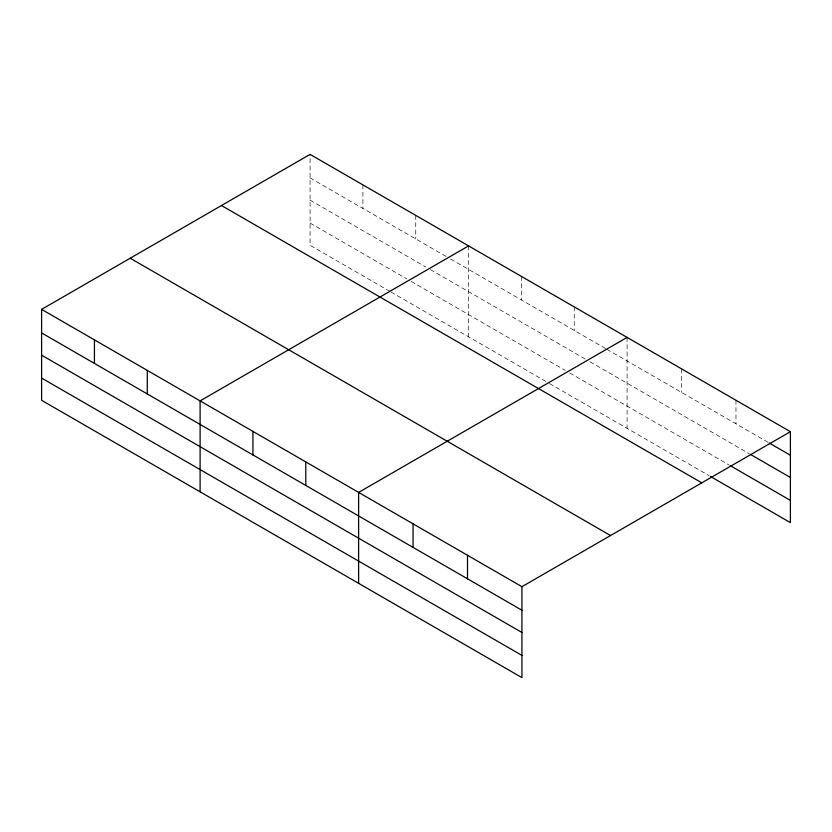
<?xml version="1.0" encoding="UTF-8"?>
<svg xmlns="http://www.w3.org/2000/svg" width="832" height="832" viewBox="0 0 832 832"><rect width="100%" height="100%" fill="white"/><g stroke="black" fill="none" stroke-linecap="round" stroke-linejoin="round"><path stroke-width="0.62" stroke-dasharray="4.16 3.12" d="M389.886 291.387L310.076 245.305L310.076 154.378M310.076 177.923L446.098 256.454M450.59 259.043L605.727 348.618M606.85 349.263L768.186 442.406M310.076 200.158L425.859 267.01M430.362 269.599L585.499 359.174M589.992 361.764L749.299 453.742M310.076 223.07L406.754 278.886M411.247 281.486L565.261 370.396M569.754 372.996L729.3 465.109M391.019 292.042L548.402 382.907M549.526 383.552L709.301 475.8M735.966 400.265L735.966 423.8M681.522 368.836L681.522 392.371M627.089 337.407L627.089 428.334M574.257 306.894L574.257 330.439M521.414 276.39L521.414 299.936M468.582 245.887L468.582 336.825M415.75 215.384L415.75 238.93M362.908 184.881L362.908 208.426"/><path stroke-width="1.25" d="M521.924 632.476L521.924 586.695L41.6 309.379L41.6 400.306L521.924 677.622L521.924 632.476L41.6 355.16M710.414 476.445L790.4 522.621L790.4 431.694L310.076 154.378L41.6 309.379M468.582 245.887L200.106 400.889L200.106 491.826M627.089 337.407L358.613 492.409L358.613 583.336M521.924 586.695L790.4 431.694M769.288 443.04L790.4 455.229M750.402 454.376L790.4 477.474M730.413 465.743L790.4 500.386M221.478 205.525L701.802 482.841M130.198 258.232L610.522 535.538M41.6 332.925L521.924 610.23M41.6 378.071L521.924 655.387M467.49 555.266L467.49 578.802M413.057 523.838L413.057 547.373M305.781 461.895L305.781 485.441M252.938 431.392L252.938 454.938M147.274 370.386L147.274 393.931M94.432 339.882L94.432 363.428"/></g></svg>
